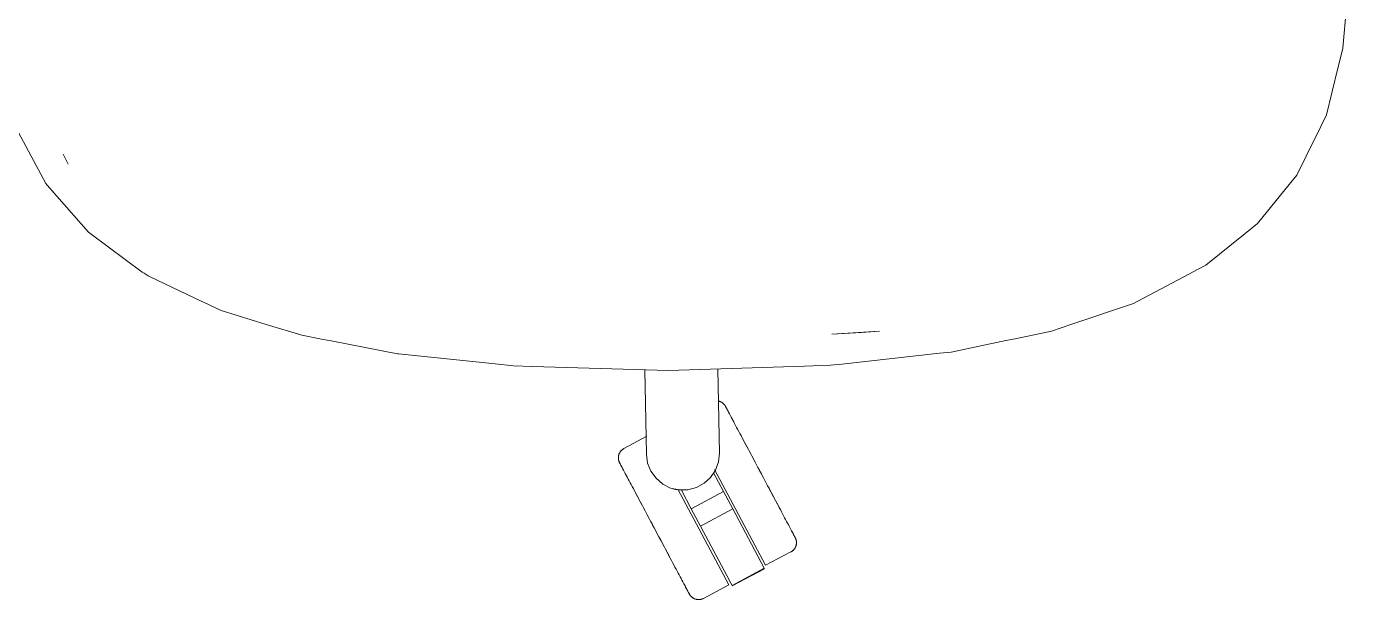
# Model space of a CAD drawing. Header units: millimetres. Extents: x 155927 to 317870, y -36033 to 97293.
# Drawn here: x 176672 to 177178, y 24886 to 25106 of the extents above; entities that cross this region are included whole.
import ezdxf

# ---------------------------------------------------------------- set-up
doc = ezdxf.new("R2010")
doc.units = ezdxf.units.MM
doc.header["$MEASUREMENT"] = 0
doc.layers.add('G-IMPT', color=8, linetype='CONTINUOUS', lineweight=9)
doc.layers.add('I-FURN', color=8, linetype='CONTINUOUS', lineweight=9)

msp = doc.modelspace()

# ---------------------------------------------------------------- linework, layer by layer
at = {"layer": 'G-IMPT'}
for p, q in [((177178.25, 25113.49), (177176.81, 25097.61)), ((177176.81, 25097.61), (177175.51, 25092.32)), ((177174.93, 25089.95), (177175.51, 25092.32)), ((177170.52, 25072.01), (177174.93, 25089.95)), ((177168.37, 25067.65), (177170.52, 25072.01)), ((176667.87, 25067.48), (176673.89, 25056.24)), ((177168.37, 25067.65), (177162.73, 25056.18)), ((176673.89, 25056.24), (176679.47, 25045.81)), ((176686.9, 25055.41), (176686.12, 25057)), ((176688.08, 25053.11), (176686.12, 25057)), ((177159.2, 25049.01), (177162.73, 25056.18)), ((176688.08, 25053.11), (176686.9, 25055.41)), ((176680.06, 25045.14), (176679.47, 25045.81)), ((177156.23, 25045.36), (177144.06, 25030.41)), ((177156.23, 25045.36), (177159.2, 25049.01)), ((176693.07, 25030.36), (176680.06, 25045.14)), ((176693.07, 25030.36), (176695.94, 25027.1)), ((177144.06, 25030.41), (177139.4, 25026.65)), ((176696.91, 25026.37), (176695.94, 25027.1)), ((176716.41, 25011.8), (176696.91, 25026.37)), ((177124.26, 25014.44), (177139.4, 25026.65)), ((176716.41, 25011.8), (176717.18, 25011.34)), ((176717.18, 25011.34), (176718.76, 25010.4)), ((176719.47, 25009.98), (176718.76, 25010.4)), ((176719.47, 25009.98), (176739.11, 25000.71)), ((177117.76, 25011.01), (177098.25, 25000.71)), ((177117.76, 25011.01), (177119.13, 25011.74)), ((177124.26, 25014.44), (177119.13, 25011.74)), ((176739.11, 25000.71), (176740.03, 25000.28)), ((176746.79, 24997.09), (176740.03, 25000.28)), ((177072.5, 24991.69), (177096.59, 24999.84)), ((177098.25, 25000.71), (177096.59, 24999.84)), ((176746.79, 24997.09), (176764.06, 24991.77)), ((176764.06, 24991.77), (176777.67, 24987.58)), ((177072.5, 24991.69), (177065.06, 24989.17)), ((176777.67, 24987.58), (176785.27, 24986.12)), ((176788.94, 24985.41), (176785.27, 24986.12)), ((176788.94, 24985.41), (176814.31, 24980.55)), ((176980.92, 24987.97), (176999.2, 24989.22)), ((176980.92, 24987.97), (176992.25, 24988.61)), ((176999.2, 24989.22), (176992.25, 24988.61)), ((177047.56, 24985.54), (177026.62, 24981.19)), ((177047.56, 24985.54), (177051.24, 24986.3)), ((177051.24, 24986.3), (177065.06, 24989.17)), ((176814.78, 24980.46), (176814.31, 24980.55)), ((176814.78, 24980.46), (176851.77, 24976.63)), ((176984.75, 24976.57), (177022.2, 24980.7)), ((177026.62, 24981.19), (177022.2, 24980.7)), ((176851.77, 24976.63), (176858.84, 24975.9)), ((176866.09, 24975.68), (176858.84, 24975.9)), ((176918.26, 24974.06), (176866.09, 24975.68)), ((176970.44, 24975.77), (176918.26, 24974.06)), ((176970.44, 24975.77), (176980.38, 24976.09)), ((176984.75, 24976.57), (176980.38, 24976.09))]:
    msp.add_line(p, q, dxfattribs=at)
at = {"layer": 'I-FURN'}
for p, q in [((176937.22, 24974.68), (176937.78, 24942.49)), ((176909.8, 24942), (176909.23, 24974.34)), ((176937.49, 24962.37), (176937.64, 24962.33)), ((176937.64, 24962.33), (176937.8, 24962.28)), ((176937.8, 24962.28), (176937.95, 24962.23)), ((176937.95, 24962.23), (176938.1, 24962.17)), ((176938.1, 24962.17), (176938.25, 24962.11)), ((176938.25, 24962.11), (176938.39, 24962.04)), ((176938.39, 24962.04), (176938.54, 24961.96)), ((176938.54, 24961.96), (176938.68, 24961.88)), ((176938.68, 24961.88), (176938.81, 24961.79)), ((176938.81, 24961.79), (176938.94, 24961.7)), ((176938.94, 24961.7), (176939.07, 24961.6)), ((176939.07, 24961.6), (176939.2, 24961.5)), ((176939.2, 24961.5), (176939.32, 24961.39)), ((176939.32, 24961.39), (176939.43, 24961.28)), ((176939.43, 24961.28), (176939.54, 24961.16)), ((176939.54, 24961.16), (176939.65, 24961.04)), ((176939.65, 24961.04), (176939.75, 24960.91)), ((176939.75, 24960.91), (176939.85, 24960.78)), ((176939.85, 24960.78), (176939.94, 24960.65)), ((176939.94, 24960.65), (176940.02, 24960.51)), ((176940.02, 24960.51), (176940.1, 24960.37)), ((176940.1, 24960.37), (176940.12, 24960.34)), ((176940.12, 24960.34), (176940.13, 24960.32)), ((176940.13, 24960.33), (176940.12, 24960.34)), ((176940.15, 24960.29), (176940.13, 24960.33)), ((176940.13, 24960.32), (176940.17, 24960.26)), ((176940.19, 24960.21), (176940.15, 24960.29)), ((176940.17, 24960.26), (176940.22, 24960.16)), ((176940.26, 24960.08), (176940.19, 24960.21)), ((176940.22, 24960.16), (176940.29, 24960.02)), ((176940.34, 24959.92), (176940.26, 24960.08)), ((176940.29, 24960.02), (176940.39, 24959.84)), ((176940.45, 24959.72), (176940.34, 24959.92)), ((176940.39, 24959.84), (176940.51, 24959.62)), ((176940.58, 24959.48), (176940.45, 24959.72)), ((176940.51, 24959.62), (176940.64, 24959.36)), ((176940.73, 24959.2), (176940.58, 24959.48)), ((176940.64, 24959.36), (176940.8, 24959.06)), ((176940.89, 24958.88), (176940.73, 24959.2)), ((176940.8, 24959.06), (176940.98, 24958.72)), ((176941.08, 24958.53), (176940.89, 24958.88)), ((176940.98, 24958.72), (176941.18, 24958.35)), ((176941.29, 24958.14), (176941.08, 24958.53)), ((176941.18, 24958.35), (176941.4, 24957.94)), ((176941.52, 24957.71), (176941.29, 24958.14)), ((176941.4, 24957.94), (176941.63, 24957.5)), ((176941.77, 24957.24), (176941.52, 24957.71)), ((176941.63, 24957.5), (176941.89, 24957.01)), ((176942.04, 24956.74), (176941.77, 24957.24)), ((176941.89, 24957.01), (176942.16, 24956.5)), ((176942.32, 24956.2), (176942.04, 24956.74)), ((176942.16, 24956.5), (176942.46, 24955.95)), ((176942.62, 24955.63), (176942.32, 24956.2)), ((176942.46, 24955.95), (176942.77, 24955.36)), ((176942.94, 24955.03), (176942.62, 24955.63)), ((176943.28, 24954.4), (176942.94, 24955.03)), ((176943.63, 24953.74), (176943.28, 24954.4)), ((176944, 24953.04), (176943.63, 24953.74)), ((176944.39, 24952.32), (176944, 24953.04)), ((176944.78, 24951.57), (176944.39, 24952.32)), ((176945.2, 24950.79), (176944.78, 24951.57)), ((176945.62, 24949.99), (176945.2, 24950.79)), ((176946.06, 24949.17), (176945.62, 24949.99)), ((176946.51, 24948.32), (176946.06, 24949.17)), ((176900.86, 24944.01), (176901, 24944.09)), ((176901, 24944.09), (176901.14, 24944.17)), ((176901.14, 24944.17), (176901.17, 24944.19)), ((176910.01, 24948.89), (176901.17, 24944.19)), ((176946.97, 24947.45), (176946.51, 24948.32)), ((176947.44, 24946.57), (176946.97, 24947.45)), ((176947.93, 24945.66), (176947.44, 24946.57)), ((176947.67, 24946.15), (176948.15, 24945.24)), ((176948.42, 24944.74), (176947.93, 24945.66)), ((176948.15, 24945.24), (176948.65, 24944.31)), ((176948.92, 24943.8), (176948.42, 24944.74)), ((176948.65, 24944.31), (176949.15, 24943.36)), ((176899.04, 24940.76), (176899.05, 24940.92)), ((176899.04, 24940.6), (176899.04, 24940.76)), ((176899.04, 24940.44), (176899.04, 24940.6)), ((176899.05, 24940.28), (176899.04, 24940.44)), ((176899.05, 24940.92), (176899.06, 24941.08)), ((176899.07, 24940.12), (176899.05, 24940.28)), ((176899.06, 24941.08), (176899.08, 24941.24)), ((176899.09, 24939.96), (176899.07, 24940.12)), ((176899.08, 24941.24), (176899.11, 24941.4)), ((176899.12, 24939.8), (176899.09, 24939.96)), ((176899.11, 24941.4), (176899.14, 24941.56)), ((176899.16, 24939.64), (176899.12, 24939.8)), ((176899.14, 24941.56), (176899.18, 24941.71)), ((176899.2, 24939.49), (176899.16, 24939.64)), ((176899.18, 24941.71), (176899.23, 24941.87)), ((176899.25, 24939.33), (176899.2, 24939.49)), ((176899.23, 24941.87), (176899.28, 24942.02)), ((176899.31, 24939.18), (176899.25, 24939.33)), ((176899.28, 24942.02), (176899.34, 24942.17)), ((176899.37, 24939.03), (176899.31, 24939.18)), ((176899.34, 24942.17), (176899.4, 24942.32)), ((176899.43, 24938.88), (176899.37, 24939.03)), ((176899.4, 24942.32), (176899.47, 24942.46)), ((176899.47, 24942.46), (176899.55, 24942.6)), ((176899.55, 24942.6), (176899.63, 24942.74)), ((176899.63, 24942.74), (176899.72, 24942.88)), ((176899.72, 24942.88), (176899.81, 24943.01)), ((176899.81, 24943.01), (176899.91, 24943.14)), ((176899.91, 24943.14), (176900.01, 24943.26)), ((176900.01, 24943.26), (176900.12, 24943.38)), ((176900.12, 24943.38), (176900.23, 24943.5)), ((176900.23, 24943.5), (176900.35, 24943.61)), ((176900.35, 24943.61), (176900.47, 24943.72)), ((176900.47, 24943.72), (176900.6, 24943.82)), ((176900.6, 24943.82), (176900.73, 24943.91)), ((176900.73, 24943.91), (176900.86, 24944.01)), ((176910.26, 24938.66), (176909.8, 24942)), ((176937.43, 24939.14), (176936.29, 24935.96)), ((176937.78, 24942.49), (176937.43, 24939.14)), ((176949.42, 24942.85), (176948.92, 24943.8)), ((176949.15, 24943.36), (176949.66, 24942.41)), ((176949.93, 24941.88), (176949.42, 24942.85)), ((176949.66, 24942.41), (176950.17, 24941.44)), ((176950.45, 24940.91), (176949.93, 24941.88)), ((176950.17, 24941.44), (176950.69, 24940.46)), ((176950.97, 24939.93), (176950.45, 24940.91)), ((176950.69, 24940.46), (176951.22, 24939.47)), ((176951.5, 24938.94), (176950.97, 24939.93)), ((176951.22, 24939.47), (176951.75, 24938.48)), ((176899.51, 24938.74), (176899.43, 24938.88)), ((176899.51, 24938.73), (176899.51, 24938.74)), ((176899.51, 24938.74), (176899.52, 24938.72)), ((176899.53, 24938.69), (176899.51, 24938.73)), ((176899.52, 24938.72), (176899.55, 24938.66)), ((176899.58, 24938.61), (176899.53, 24938.69)), ((176899.55, 24938.66), (176899.6, 24938.56)), ((176899.64, 24938.49), (176899.58, 24938.61)), ((176899.6, 24938.56), (176899.68, 24938.42)), ((176899.73, 24938.33), (176899.64, 24938.49)), ((176899.68, 24938.42), (176899.77, 24938.24)), ((176899.83, 24938.13), (176899.73, 24938.33)), ((176899.77, 24938.24), (176899.89, 24938.02)), ((176899.96, 24937.89), (176899.83, 24938.13)), ((176899.89, 24938.02), (176900.03, 24937.76)), ((176900.11, 24937.61), (176899.96, 24937.89)), ((176900.03, 24937.76), (176900.19, 24937.46)), ((176900.28, 24937.29), (176900.11, 24937.61)), ((176900.19, 24937.46), (176900.36, 24937.13)), ((176900.47, 24936.93), (176900.28, 24937.29)), ((176900.36, 24937.13), (176900.56, 24936.76)), ((176900.68, 24936.54), (176900.47, 24936.93)), ((176900.56, 24936.76), (176900.78, 24936.35)), ((176900.91, 24936.11), (176900.68, 24936.54)), ((176900.78, 24936.35), (176901.02, 24935.9)), ((176901.15, 24935.64), (176900.91, 24936.11)), ((176901.02, 24935.9), (176901.27, 24935.42)), ((176901.42, 24935.14), (176901.15, 24935.64)), ((176901.27, 24935.42), (176901.55, 24934.9)), ((176901.7, 24934.61), (176901.42, 24935.14)), ((176901.55, 24934.9), (176901.84, 24934.35)), ((176902.01, 24934.04), (176901.7, 24934.61)), ((176901.84, 24934.35), (176902.15, 24933.77)), ((176911.51, 24935.53), (176910.26, 24938.66)), ((176913.48, 24932.79), (176911.51, 24935.53)), ((176936.29, 24935.96), (176934.42, 24933.15)), ((176935.56, 24934.83), (176939.36, 24927.69)), ((176955.5, 24899.46), (176935.96, 24936.21)), ((176952.03, 24937.94), (176951.5, 24938.94)), ((176951.75, 24938.48), (176952.28, 24937.48)), ((176952.56, 24936.94), (176952.03, 24937.94)), ((176952.28, 24937.48), (176952.81, 24936.48)), ((176953.1, 24935.93), (176952.56, 24936.94)), ((176952.81, 24936.48), (176953.34, 24935.47)), ((176953.63, 24934.93), (176953.1, 24935.93)), ((176953.34, 24935.47), (176953.88, 24934.47)), ((176954.17, 24933.92), (176953.63, 24934.93)), ((176953.88, 24934.47), (176954.41, 24933.46)), ((176902.15, 24933.77), (176902.48, 24933.15)), ((176902.48, 24933.15), (176902.82, 24932.5)), ((176902.82, 24932.5), (176903.18, 24931.82)), ((176903.18, 24931.82), (176903.56, 24931.12)), ((176903.56, 24931.12), (176903.95, 24930.38)), ((176903.95, 24930.38), (176904.36, 24929.62)), ((176904.36, 24929.62), (176904.78, 24928.83)), ((176916.04, 24930.59), (176913.48, 24932.79)), ((176919.05, 24929.08), (176916.04, 24930.59)), ((176922.34, 24928.33), (176919.05, 24929.08)), ((176928.98, 24929.25), (176925.72, 24928.39)), ((176931.94, 24930.87), (176928.98, 24929.25)), ((176934.42, 24933.15), (176931.94, 24930.87)), ((176954.7, 24932.92), (176954.17, 24933.92)), ((176954.41, 24933.46), (176954.94, 24932.46)), ((176955.23, 24931.92), (176954.7, 24932.92)), ((176954.94, 24932.46), (176955.48, 24931.46)), ((176955.76, 24930.93), (176955.23, 24931.92)), ((176955.48, 24931.46), (176956, 24930.47)), ((176956.28, 24929.94), (176955.76, 24930.93)), ((176956, 24930.47), (176956.53, 24929.49)), ((176956.81, 24928.96), (176956.28, 24929.94)), ((176956.53, 24929.49), (176957.04, 24928.51)), ((176957.32, 24927.99), (176956.81, 24928.96)), ((176904.78, 24928.83), (176905.21, 24928.02)), ((176905.21, 24928.02), (176905.65, 24927.19)), ((176905.9, 24926.73), (176905.45, 24927.57)), ((176905.65, 24927.19), (176906.11, 24926.33)), ((176906.36, 24925.86), (176905.9, 24926.73)), ((176906.11, 24926.33), (176906.57, 24925.45)), ((176906.83, 24924.97), (176906.36, 24925.86)), ((176906.57, 24925.45), (176907.05, 24924.56)), ((176907.31, 24924.06), (176906.83, 24924.97)), ((176907.05, 24924.56), (176907.54, 24923.64)), ((176907.8, 24923.14), (176907.31, 24924.06)), ((176941.37, 24891.95), (176921.85, 24928.67)), ((176925.72, 24928.39), (176922.34, 24928.33)), ((176927, 24921.11), (176923.2, 24928.26)), ((176939.36, 24927.69), (176927, 24921.11)), ((176939.36, 24927.69), (176942.89, 24921.05)), ((176957.04, 24928.51), (176957.56, 24927.55)), ((176957.83, 24927.03), (176957.32, 24927.99)), ((176957.56, 24927.55), (176958.06, 24926.6)), ((176958.33, 24926.09), (176957.83, 24927.03)), ((176958.06, 24926.6), (176958.56, 24925.66)), ((176958.83, 24925.16), (176958.33, 24926.09)), ((176958.56, 24925.66), (176959.05, 24924.74)), ((176959.31, 24924.25), (176958.83, 24925.16)), ((176959.05, 24924.74), (176959.53, 24923.83)), ((176959.79, 24923.35), (176959.31, 24924.25)), ((176959.53, 24923.83), (176960, 24922.95)), ((176907.54, 24923.64), (176908.03, 24922.71)), ((176908.3, 24922.2), (176907.8, 24923.14)), ((176908.03, 24922.71), (176908.53, 24921.77)), ((176908.81, 24921.25), (176908.3, 24922.2)), ((176908.53, 24921.77), (176909.04, 24920.81)), ((176909.32, 24920.29), (176908.81, 24921.25)), ((176909.04, 24920.81), (176909.56, 24919.84)), ((176909.84, 24919.31), (176909.32, 24920.29)), ((176909.56, 24919.84), (176910.08, 24918.86)), ((176910.36, 24918.33), (176909.84, 24919.31)), ((176910.08, 24918.86), (176910.6, 24917.88)), ((176930.53, 24914.47), (176927, 24921.11)), ((176942.89, 24921.05), (176930.53, 24914.47)), ((176942.89, 24921.05), (176954.97, 24898.34)), ((176960.25, 24922.47), (176959.79, 24923.35)), ((176960, 24922.95), (176960.47, 24922.08)), ((176960.71, 24921.62), (176960.25, 24922.47)), ((176960.47, 24922.08), (176960.92, 24921.23)), ((176961.15, 24920.78), (176960.71, 24921.62)), ((176961.59, 24919.97), (176961.15, 24920.78)), ((176962, 24919.18), (176961.59, 24919.97)), ((176962.41, 24918.42), (176962, 24919.18)), ((176910.89, 24917.34), (176910.36, 24918.33)), ((176910.6, 24917.88), (176911.13, 24916.88)), ((176911.42, 24916.34), (176910.89, 24917.34)), ((176911.13, 24916.88), (176911.66, 24915.88)), ((176911.95, 24915.34), (176911.42, 24916.34)), ((176911.66, 24915.88), (176912.19, 24914.88)), ((176912.48, 24914.34), (176911.95, 24915.34)), ((176912.19, 24914.88), (176912.73, 24913.87)), ((176913.02, 24913.33), (176912.48, 24914.34)), ((176912.73, 24913.87), (176913.26, 24912.87)), ((176941.6, 24893.66), (176930.53, 24914.47)), ((176962.8, 24917.69), (176962.41, 24918.42)), ((176963.18, 24916.98), (176962.8, 24917.69)), ((176963.54, 24916.3), (176963.18, 24916.98)), ((176963.88, 24915.65), (176963.54, 24916.3)), ((176964.21, 24915.04), (176963.88, 24915.65)), ((176964.52, 24914.45), (176964.21, 24915.04)), ((176964.35, 24914.76), (176964.66, 24914.19)), ((176964.81, 24913.9), (176964.52, 24914.45)), ((176964.66, 24914.19), (176964.94, 24913.66)), ((176965.09, 24913.38), (176964.81, 24913.9)), ((176913.55, 24912.33), (176913.02, 24913.33)), ((176913.26, 24912.87), (176913.8, 24911.87)), ((176914.08, 24911.32), (176913.55, 24912.33)), ((176913.8, 24911.87), (176914.33, 24910.86)), ((176914.62, 24910.32), (176914.08, 24911.32)), ((176914.33, 24910.86), (176914.86, 24909.87)), ((176915.14, 24909.33), (176914.62, 24910.32)), ((176914.86, 24909.87), (176915.39, 24908.88)), ((176915.67, 24908.34), (176915.14, 24909.33)), ((176915.39, 24908.88), (176915.91, 24907.89)), ((176964.94, 24913.66), (176965.21, 24913.16)), ((176965.34, 24912.9), (176965.09, 24913.38)), ((176965.21, 24913.16), (176965.46, 24912.69)), ((176965.58, 24912.46), (176965.34, 24912.9)), ((176965.46, 24912.69), (176965.68, 24912.26)), ((176965.8, 24912.05), (176965.58, 24912.46)), ((176965.68, 24912.26), (176965.89, 24911.87)), ((176966, 24911.67), (176965.8, 24912.05)), ((176965.89, 24911.87), (176966.08, 24911.51)), ((176966.18, 24911.34), (176966, 24911.67)), ((176966.08, 24911.51), (176966.25, 24911.2)), ((176966.33, 24911.04), (176966.18, 24911.34)), ((176966.25, 24911.2), (176966.4, 24910.92)), ((176966.47, 24910.78), (176966.33, 24911.04)), ((176966.4, 24910.92), (176966.53, 24910.68)), ((176966.59, 24910.56), (176966.47, 24910.78)), ((176966.53, 24910.68), (176966.63, 24910.48)), ((176966.68, 24910.38), (176966.59, 24910.56)), ((176966.63, 24910.48), (176966.72, 24910.31)), ((176966.76, 24910.24), (176966.68, 24910.38)), ((176966.72, 24910.31), (176966.79, 24910.19)), ((176966.81, 24910.14), (176966.76, 24910.24)), ((176966.79, 24910.19), (176966.83, 24910.11)), ((176966.84, 24910.08), (176966.81, 24910.14)), ((176966.83, 24910.11), (176966.85, 24910.07)), ((176966.85, 24910.06), (176966.84, 24910.08)), ((176966.85, 24910.07), (176966.85, 24910.06)), ((176966.85, 24910.06), (176966.93, 24909.92)), ((176966.93, 24909.92), (176966.99, 24909.77)), ((176966.99, 24909.77), (176967.05, 24909.62)), ((176967.05, 24909.62), (176967.11, 24909.47)), ((176967.11, 24909.47), (176967.16, 24909.32)), ((176967.16, 24909.32), (176967.2, 24909.16)), ((176967.2, 24909.16), (176967.24, 24909)), ((176967.24, 24909), (176967.27, 24908.85)), ((176967.27, 24908.85), (176967.29, 24908.69)), ((176967.29, 24908.69), (176967.31, 24908.53)), ((176916.19, 24907.36), (176915.67, 24908.34)), ((176915.91, 24907.89), (176916.43, 24906.92)), ((176916.7, 24906.4), (176916.19, 24907.36)), ((176916.43, 24906.92), (176916.94, 24905.95)), ((176917.21, 24905.44), (176916.7, 24906.4)), ((176916.94, 24905.95), (176917.45, 24905)), ((176917.72, 24904.49), (176917.21, 24905.44)), ((176917.45, 24905), (176917.94, 24904.07)), ((176918.21, 24903.57), (176917.72, 24904.49)), ((176917.94, 24904.07), (176918.43, 24903.14)), ((176918.7, 24902.65), (176918.21, 24903.57)), ((176955.5, 24899.46), (176965.19, 24904.61)), ((176965.23, 24904.63), (176965.19, 24904.61)), ((176965.37, 24904.71), (176965.23, 24904.63)), ((176965.5, 24904.8), (176965.37, 24904.71)), ((176965.64, 24904.89), (176965.5, 24904.8)), ((176965.76, 24904.98), (176965.64, 24904.89)), ((176965.89, 24905.09), (176965.76, 24904.98)), ((176966.01, 24905.19), (176965.89, 24905.09)), ((176966.13, 24905.3), (176966.01, 24905.19)), ((176966.24, 24905.42), (176966.13, 24905.3)), ((176966.35, 24905.54), (176966.24, 24905.42)), ((176966.45, 24905.66), (176966.35, 24905.54)), ((176966.55, 24905.79), (176966.45, 24905.66)), ((176966.64, 24905.92), (176966.55, 24905.79)), ((176966.73, 24906.06), (176966.64, 24905.92)), ((176966.81, 24906.2), (176966.73, 24906.06)), ((176966.89, 24906.34), (176966.81, 24906.2)), ((176966.96, 24906.48), (176966.89, 24906.34)), ((176967.02, 24906.63), (176966.96, 24906.48)), ((176967.08, 24906.78), (176967.02, 24906.63)), ((176967.13, 24906.94), (176967.08, 24906.78)), ((176967.18, 24907.09), (176967.13, 24906.94)), ((176967.22, 24907.25), (176967.18, 24907.09)), ((176967.25, 24907.4), (176967.22, 24907.25)), ((176967.28, 24907.56), (176967.25, 24907.4)), ((176967.3, 24907.72), (176967.28, 24907.56)), ((176967.32, 24907.88), (176967.3, 24907.72)), ((176967.31, 24908.53), (176967.32, 24908.37)), ((176967.32, 24908.37), (176967.33, 24908.2)), ((176967.33, 24908.2), (176967.32, 24908.04)), ((176967.32, 24908.04), (176967.32, 24907.88)), ((176918.43, 24903.14), (176918.92, 24902.24)), ((176918.92, 24902.24), (176919.39, 24901.35)), ((176919.39, 24901.35), (176919.85, 24900.48)), ((176919.85, 24900.48), (176920.3, 24899.63)), ((176920.3, 24899.63), (176920.74, 24898.81)), ((176920.74, 24898.81), (176921.16, 24898.01)), ((176921.16, 24898.01), (176921.58, 24897.23)), ((176921.58, 24897.23), (176921.98, 24896.48)), ((176921.98, 24896.48), (176922.36, 24895.76)), ((176922.36, 24895.76), (176922.73, 24895.07)), ((176922.73, 24895.07), (176923.08, 24894.4)), ((176923.08, 24894.4), (176923.42, 24893.77)), ((176923.42, 24893.77), (176923.74, 24893.17)), ((176942.61, 24891.77), (176941.65, 24893.56)), ((176954.97, 24898.34), (176942.61, 24891.77)), ((176942.7, 24891.59), (176955.06, 24898.17)), ((176923.9, 24892.86), (176923.65, 24893.34)), ((176923.74, 24893.17), (176924.04, 24892.6)), ((176924.2, 24892.31), (176923.9, 24892.86)), ((176924.04, 24892.6), (176924.33, 24892.06)), ((176924.47, 24891.79), (176924.2, 24892.31)), ((176924.33, 24892.06), (176924.59, 24891.56)), ((176924.73, 24891.31), (176924.47, 24891.79)), ((176924.59, 24891.56), (176924.84, 24891.1)), ((176924.97, 24890.86), (176924.73, 24891.31)), ((176924.84, 24891.1), (176925.07, 24890.67)), ((176925.18, 24890.45), (176924.97, 24890.86)), ((176925.07, 24890.67), (176925.28, 24890.27)), ((176925.38, 24890.08), (176925.18, 24890.45)), ((176925.28, 24890.27), (176925.47, 24889.92)), ((176925.56, 24889.74), (176925.38, 24890.08)), ((176925.47, 24889.92), (176925.64, 24889.6)), ((176925.72, 24889.45), (176925.56, 24889.74)), ((176925.64, 24889.6), (176925.78, 24889.32)), ((176925.86, 24889.19), (176925.72, 24889.45)), ((176925.78, 24889.32), (176925.91, 24889.08)), ((176925.97, 24888.97), (176925.86, 24889.19)), ((176925.91, 24889.08), (176926.02, 24888.88)), ((176926.07, 24888.79), (176925.97, 24888.97)), ((176926.02, 24888.88), (176926.1, 24888.72)), ((176926.14, 24888.65), (176926.07, 24888.79)), ((176926.1, 24888.72), (176926.17, 24888.6)), ((176926.2, 24888.55), (176926.14, 24888.65)), ((176926.17, 24888.6), (176926.21, 24888.51)), ((176926.23, 24888.49), (176926.2, 24888.55)), ((176926.21, 24888.51), (176926.24, 24888.47)), ((176926.24, 24888.47), (176926.23, 24888.49)), ((176926.26, 24888.43), (176926.24, 24888.47)), ((176926.24, 24888.47), (176926.24, 24888.47)), ((176926.34, 24888.29), (176926.26, 24888.43)), ((176931.69, 24886.8), (176941.37, 24891.95)), ((176926.42, 24888.15), (176926.34, 24888.29)), ((176926.52, 24888.02), (176926.42, 24888.15)), ((176926.61, 24887.89), (176926.52, 24888.02)), ((176926.71, 24887.76), (176926.61, 24887.89)), ((176926.82, 24887.64), (176926.71, 24887.76)), ((176926.93, 24887.53), (176926.82, 24887.64)), ((176927.05, 24887.41), (176926.93, 24887.53)), ((176927.17, 24887.31), (176927.05, 24887.41)), ((176927.29, 24887.2), (176927.17, 24887.31)), ((176927.42, 24887.1), (176927.29, 24887.2)), ((176927.55, 24887.01), (176927.42, 24887.1)), ((176927.69, 24886.93), (176927.55, 24887.01)), ((176927.82, 24886.84), (176927.69, 24886.93)), ((176927.97, 24886.77), (176927.82, 24886.84)), ((176928.11, 24886.7), (176927.97, 24886.77)), ((176928.26, 24886.63), (176928.11, 24886.7)), ((176928.41, 24886.57), (176928.26, 24886.63)), ((176928.56, 24886.52), (176928.41, 24886.57)), ((176928.72, 24886.48), (176928.56, 24886.52)), ((176928.87, 24886.44), (176928.72, 24886.48)), ((176929.03, 24886.4), (176928.87, 24886.44)), ((176929.19, 24886.37), (176929.03, 24886.4)), ((176929.35, 24886.35), (176929.19, 24886.37)), ((176929.51, 24886.34), (176929.35, 24886.35)), ((176929.67, 24886.33), (176929.51, 24886.34)), ((176929.83, 24886.33), (176929.67, 24886.33)), ((176929.99, 24886.33), (176929.83, 24886.33)), ((176930.15, 24886.34), (176929.99, 24886.33)), ((176930.31, 24886.36), (176930.15, 24886.34)), ((176930.47, 24886.39), (176930.31, 24886.36)), ((176930.63, 24886.42), (176930.47, 24886.39)), ((176930.79, 24886.45), (176930.63, 24886.42)), ((176930.94, 24886.49), (176930.79, 24886.45)), ((176931.1, 24886.54), (176930.94, 24886.49)), ((176931.25, 24886.6), (176931.1, 24886.54)), ((176931.4, 24886.66), (176931.25, 24886.6)), ((176931.55, 24886.73), (176931.4, 24886.66)), ((176931.69, 24886.8), (176931.55, 24886.73))]:
    msp.add_line(p, q, dxfattribs=at)
msp.add_arc((176923.79, 24942.06), 13.81, 252.664, 257.6527, dxfattribs=at)
msp.add_open_spline([(176921.43, 24928.45), (176921, 24928.53), (176920.57, 24928.63), (176920.15, 24928.74)], degree=3, dxfattribs=at)

doc.saveas('drawing.dxf')
